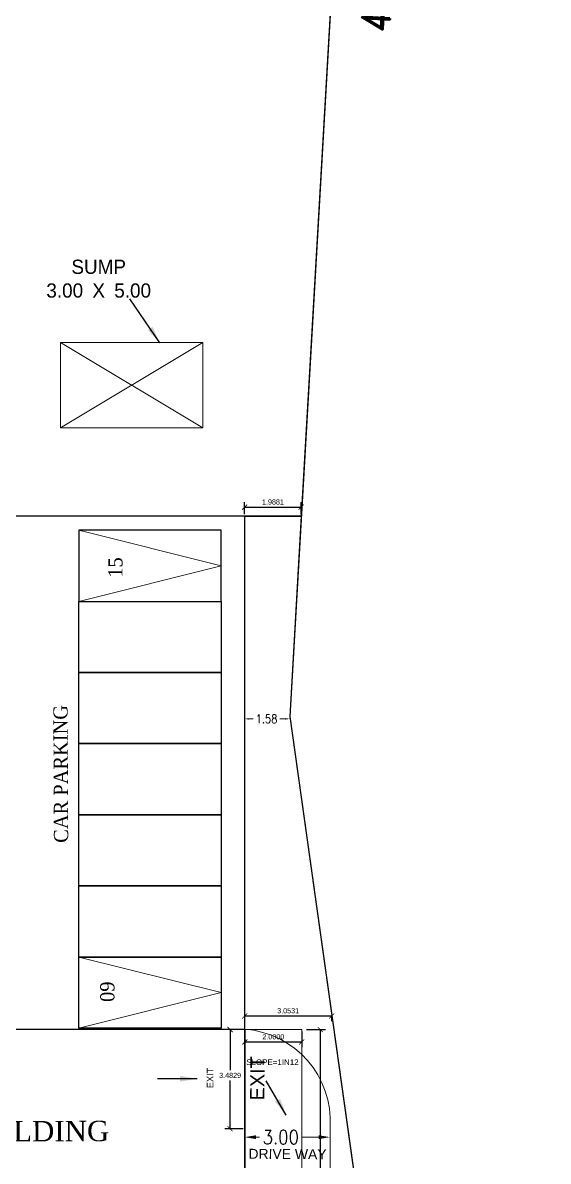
# Model space of a CAD drawing. Header units: metres. Extents: x -1561199 to -1560810, y 43748 to 43956.
# Drawn here: x -1561080.08 to -1561061.63, y 43839.96 to 43879.97 of the extents above; entities that cross this region are included whole.
import ezdxf

# ---------------------------------------------------------------- set-up
doc = ezdxf.new("R2010")
doc.units = ezdxf.units.M
doc.header["$LTSCALE"] = 750
doc.header["$MEASUREMENT"] = 0
doc.header["$PDMODE"] = 35
doc.header["$PDSIZE"] = 50
doc.layers.get('0').update_dxf_attribs({"lineweight": 5, "plot": 0})
doc.layers.get('Defpoints').update_dxf_attribs({"lineweight": 0})
for name, color, linetype in [('ANGULAR_PARKING_SLOT_1', 7, 'Continuous'), ('BLK_1_FLR_0_EXIT_WIDTH_DOOR', 2, 'Continuous'), ('BLK_1_LVL_0_REAR_SETBACK', 11, 'Continuous'), ('BLK_1_LVL_0_SIDE_SETBACK2', 102, 'Continuous'), ('PLOT_BOUNDARY', 70, 'Continuous')]:
    doc.layers.add(name, color=color, linetype=linetype)
for name, color, linetype, lineweight in [('BLK_1_DA_RAMP_1', 1, 'Continuous', 0), ('BLK_1_LVL_0_BLDG_FOOT_PRINT', 1, 'Continuous', 5), ('ED', 30, 'Continuous', 0)]:
    doc.layers.add(name, color=color, linetype=linetype, lineweight=lineweight)
doc.layers.add('DRIVE_WAY', color=254, linetype='Continuous', plot=False)
doc.styles.add('ARIAL', font='romand.shx', dxfattribs={"width": 0.85})
doc.styles.add('S', font='swiss.ttf')
doc.styles.get("Standard").update_dxf_attribs({"font": 'arial.ttf'})
doc.styles.add('style1', font='romans.shx', dxfattribs={"width": 0.95, "height": 200})
doc.styles.add('style6', font='romantic.ttf')
doc.dimstyles.new('MEATERS', dxfattribs={"dimtxt": 1, "dimasz": 0.4, "dimexe": 0.4, "dimexo": 0.4, "dimgap": 0.09, "dimtad": 0, "dimzin": 0, "dimdsep": 46, "dimtxsty": 'ARIAL', "dimcen": 0.09, "dimse1": 1, "dimse2": 1, "dimsd1": 1, "dimsd2": 1, "dimclrd": 144, "dimclre": 144, "dimclrt": 256, "dimaunit": 1, "dimadec": 3, "dimazin": 0, "dimtfac": 1, "dimtofl": 0, "dimtmove": 1, "dimatfit": 2, "dimfxl": 0, "dimtolj": 1, "dimtzin": 0, "dimlwd": -1, "dimlwe": -1, "dimarcsym": 0})
doc.dimstyles.new('Meters for dimension', dxfattribs={"dimtxt": 0.5, "dimasz": 0.4, "dimexe": 0.4, "dimexo": 0.4, "dimgap": 0.09, "dimtad": 0, "dimzin": 0, "dimdsep": 46, "dimtxsty": 'ARIAL', "dimcen": 0.09, "dimse1": 1, "dimse2": 1, "dimclrd": 144, "dimclre": 144, "dimclrt": 256, "dimaunit": 1, "dimadec": 3, "dimazin": 0, "dimtfac": 1, "dimtofl": 0, "dimtmove": 1, "dimatfit": 2, "dimfxl": 0, "dimtolj": 1, "dimtzin": 0, "dimlwd": -1, "dimlwe": -1, "dimarcsym": 0})
doc.dimstyles.new('Meters for dimension SHEET 2', dxfattribs={"dimtxt": 0.3, "dimasz": 0.15, "dimexe": 0.4, "dimexo": 0.4, "dimgap": 0.09, "dimtad": 0, "dimzin": 0, "dimdsep": 46, "dimtxsty": 'ARIAL', "dimcen": 0.09, "dimse1": 1, "dimse2": 1, "dimclrd": 144, "dimclre": 144, "dimclrt": 256, "dimaunit": 1, "dimadec": 3, "dimazin": 0, "dimtfac": 1, "dimtofl": 0, "dimtmove": 1, "dimatfit": 2, "dimfxl": 0, "dimtolj": 1, "dimtzin": 0, "dimlwd": -1, "dimlwe": -1, "dimarcsym": 0})
doc.dimstyles.new('METRIC', dxfattribs={"dimtxt": 0.45, "dimasz": 0.25, "dimexe": 0.15, "dimexo": 0.15, "dimgap": 0.15, "dimtad": 1, "dimzin": 0, "dimdsep": 46, "dimtxsty": 'S', "dimcen": 0, "dimclrd": 1, "dimclre": 1, "dimclrt": 5, "dimadec": 0, "dimazin": 2, "dimtfac": 1, "dimtix": 1, "dimtofl": 0, "dimtmove": 1, "dimatfit": 0, "dimfxl": 0, "dimtolj": 1, "dimtzin": 0, "dimarcsym": 0})
doc.dimstyles.get("Standard").update_dxf_attribs({"dimtxt": 0.18, "dimasz": 0.18, "dimexe": 0.18, "dimexo": 0.0625, "dimgap": 0.09, "dimtad": 1, "dimtih": 1, "dimtoh": 1, "dimdec": 4, "dimzin": 0, "dimdsep": 46, "dimtxsty": 'Standard', "dimblk": 'ARCHTICK', "dimcen": 0.09, "dimadec": 0, "dimazin": 0, "dimtfac": 1, "dimtdec": 4, "dimtofl": 0, "dimtmove": 0, "dimatfit": 3, "dimldrblk": 'ARCHTICK', "dimfxl": 0, "dimtolj": 1, "dimtzin": 0, "dimarcsym": 0})
doc.dimstyles.new('STANDARD$0', dxfattribs={"dimscale": 0, "dimtxt": 9, "dimasz": 2, "dimexe": 2, "dimexo": 1, "dimgap": 0.5, "dimtad": 1, "dimdec": 1, "dimzin": 0, "dimdsep": 46, "dimlunit": 4, "dimtxsty": 'Standard', "dimblk1": 'ARCHTICK', "dimblk2": 'ARCHTICK', "dimsah": 1, "dimcen": 0, "dimdle": 1.5, "dimclrd": 1, "dimclre": 1, "dimclrt": 4, "dimadec": 0, "dimazin": 0, "dimtfac": 0.3, "dimtdec": 1, "dimtix": 1, "dimtmove": 0, "dimatfit": 3, "dimldrblk": 'ARCHTICK', "dimfxl": 0, "dimfrac": 2, "dimtolj": 1, "dimtzin": 0, "dimarcsym": 0})

# ---------------------------------------------------------------- blocks, each defined once
blk = doc.blocks.new('*D201')
at = {"layer": 'Defpoints', "color": 0, "ltscale": 25}
for p in [(-1561067.864, 43904.907, -381.467), (-1561070.703, 43855.593, -22.097), (-1561069.678, 43855.535)]:
    blk.add_point(p, dxfattribs=at)
at = {"ltscale": 25, "insert": (-1561067.598, 43881.733), "char_height": 1, "attachment_point": 5, "rotation": 86.7056, "style": 'ARIAL'}
blk.add_mtext('\\A1;49.40M', dxfattribs=at)
blk = doc.blocks.new('*D202')
at = {"layer": 'Defpoints', "color": 0, "ltscale": 25}
for p in [(-1561070.703, 43855.593, -22.097), (-1561061.627, 43800.502), (-1561062.942, 43800.318, -381.372)]:
    blk.add_point(p, dxfattribs=at)
at = {"ltscale": 25, "insert": (-1561065.713, 43829.292), "char_height": 1, "attachment_point": 5, "rotation": 277.9924, "style": 'ARIAL'}
blk.add_mtext('\\A1;55.82M', dxfattribs=at)
blk = doc.blocks.new('*D257')
at = {"color": 144}
for p, q in [((-1561071.886, 43840.805), (-1561071.766, 43840.805)), ((-1561069.686, 43840.805), (-1561070.271, 43840.805))]:
    blk.add_line(p, q, dxfattribs=at)
for points in [[(-1561071.886, 43840.872), (-1561071.886, 43840.738), (-1561072.286, 43840.805)], [(-1561069.686, 43840.872), (-1561069.686, 43840.738), (-1561069.286, 43840.805)]]:
    blk.add_solid(points, dxfattribs=at)
at = {"layer": 'Defpoints', "color": 0}
for p in [(-1561069.286, 43840.805), (-1561072.286, 43840.638, -381.467), (-1561069.286, 43840.638, -381.467)]:
    blk.add_point(p, dxfattribs=at)
at = {"insert": (-1561071.018, 43840.805), "char_height": 0.5, "attachment_point": 5, "style": 'ARIAL'}
blk.add_mtext('\\A1;3.00', dxfattribs=at)
blk = doc.blocks.new('*D262')
at = {"color": 144}
for p, q in [((-1561072.136, 43855.506), (-1561071.986, 43855.506)), ((-1561070.853, 43855.506), (-1561071.053, 43855.506))]:
    blk.add_line(p, q, dxfattribs=at)
for points in [[(-1561072.136, 43855.531), (-1561072.136, 43855.481), (-1561072.286, 43855.506)], [(-1561070.853, 43855.531), (-1561070.853, 43855.481), (-1561070.703, 43855.506)]]:
    blk.add_solid(points, dxfattribs=at)
at = {"layer": 'Defpoints', "color": 0}
for p in [(-1561072.286, 43855.593), (-1561072.286, 43855.506), (-1561070.703, 43855.593, -381.467)]:
    blk.add_point(p, dxfattribs=at)
at = {"insert": (-1561071.519, 43855.506), "char_height": 0.3, "attachment_point": 5, "style": 'ARIAL'}
blk.add_mtext('\\A1;1.58', dxfattribs=at)
blk = doc.blocks.new('_ArchTick')
at = {"color": 0, "linetype": 'ByBlock', "const_width": 0.15}
blk.add_lwpolyline([(-0.5, -0.5), (0.5, 0.5)], dxfattribs=at)
blk = doc.blocks.new('*D293')
at = {"layer": 'Defpoints', "color": 0}
for p in [(-1561072.286, 43845.179, -22.097), (-1561069.233, 43845.121, -22.097), (-1561069.233, 43845.065)]:
    blk.add_point(p, dxfattribs=at)
at = {"layer": 'ED', "color": 0, "lineweight": -2}
for p, q in [((-1561072.286, 43845.117), (-1561072.286, 43844.885)), ((-1561072.286, 43845.065), (-1561069.233, 43845.065)), ((-1561069.233, 43845.059), (-1561069.233, 43844.885))]:
    blk.add_line(p, q, dxfattribs=at)
at = {"layer": 'ED', "color": 0, "lineweight": -2, "xscale": 0.18, "yscale": 0.18, "zscale": 0.18, "rotation": 180}
blk.add_blockref('_ArchTick', (-1561072.286, 43845.065), dxfattribs=at)
at = {"layer": 'ED', "color": 0, "lineweight": -2, "xscale": 0.18, "yscale": 0.18, "zscale": 0.18}
blk.add_blockref('_ArchTick', (-1561069.233, 43845.065), dxfattribs=at)
at = {"layer": 'ED', "color": 0, "insert": (-1561070.759, 43845.247), "char_height": 0.18, "attachment_point": 5}
blk.add_mtext('\\A1;3.0531', dxfattribs=at)
blk = doc.blocks.new('*D295')
at = {"layer": 'Defpoints', "color": 0}
for p in [(-1561070.298, 43862.946), (-1561072.286, 43862.632, -22.097), (-1561070.298, 43862.632, -22.097)]:
    blk.add_point(p, dxfattribs=at)
at = {"layer": 'ED', "color": 0, "lineweight": -2}
for p, q in [((-1561072.286, 43862.695), (-1561072.286, 43863.126)), ((-1561072.286, 43862.946), (-1561070.298, 43862.946)), ((-1561070.298, 43862.695), (-1561070.298, 43863.126))]:
    blk.add_line(p, q, dxfattribs=at)
at = {"layer": 'ED', "color": 0, "lineweight": -2, "xscale": 0.18, "yscale": 0.18, "zscale": 0.18, "rotation": 180}
blk.add_blockref('_ArchTick', (-1561072.286, 43862.946), dxfattribs=at)
at = {"layer": 'ED', "color": 0, "lineweight": -2, "xscale": 0.18, "yscale": 0.18, "zscale": 0.18}
blk.add_blockref('_ArchTick', (-1561070.298, 43862.946), dxfattribs=at)
at = {"layer": 'ED', "color": 0, "insert": (-1561071.292, 43863.128), "char_height": 0.18, "attachment_point": 5}
blk.add_mtext('\\A1;1.9881', dxfattribs=at)
blk = doc.blocks.new('*D301')
at = {"layer": 'BLK_1_FLR_0_EXIT_WIDTH_DOOR', "color": 0, "lineweight": -2}
for p, q in [((-1561072.344, 43844.585), (-1561072.977, 43844.585)), ((-1561072.797, 43844.585), (-1561072.797, 43843.157)), ((-1561072.797, 43841.102), (-1561072.797, 43842.793)), ((-1561072.344, 43841.102), (-1561072.977, 43841.102))]:
    blk.add_line(p, q, dxfattribs=at)
at = {"layer": 'Defpoints', "color": 0}
for p in [(-1561072.797, 43844.585), (-1561072.281, 43844.585, -1118.766), (-1561072.281, 43841.102, -381.467)]:
    blk.add_point(p, dxfattribs=at)
at = {"layer": 'BLK_1_FLR_0_EXIT_WIDTH_DOOR', "color": 0, "lineweight": -2, "xscale": 0.18, "yscale": 0.18, "zscale": 0.18}
for p, rotation in [((-1561072.797, 43844.585), 90), ((-1561072.797, 43841.102), 270)]:
    blk.add_blockref('_ArchTick', p, dxfattribs=dict(at, rotation=rotation))
at = {"layer": 'BLK_1_FLR_0_EXIT_WIDTH_DOOR', "color": 0, "insert": (-1561072.797, 43842.975), "char_height": 0.18, "attachment_point": 5}
blk.add_mtext('\\A1;3.4829', dxfattribs=at)
blk = doc.blocks.new('*D302')
at = {"layer": 'BLK_1_DA_RAMP_1', "color": 0, "lineweight": -2}
for p, q in [((-1561070.118, 43844.585), (-1561069.453, 43844.585)), ((-1561069.633, 43844.585), (-1561069.633, 43838.713)), ((-1561069.633, 43832.477), (-1561069.633, 43838.349)), ((-1561070.218, 43832.477), (-1561069.453, 43832.477))]:
    blk.add_line(p, q, dxfattribs=at)
at = {"layer": 'Defpoints', "color": 0}
for p in [(-1561070.181, 43844.585), (-1561070.281, 43832.477), (-1561069.633, 43832.477)]:
    blk.add_point(p, dxfattribs=at)
at = {"layer": 'BLK_1_DA_RAMP_1', "color": 0, "lineweight": -2, "xscale": 0.18, "yscale": 0.18, "zscale": 0.18}
for p, rotation in [((-1561069.633, 43844.585), 90), ((-1561069.633, 43832.477), 270)]:
    blk.add_blockref('_ArchTick', p, dxfattribs=dict(at, rotation=rotation))
at = {"layer": 'BLK_1_DA_RAMP_1', "color": 0, "insert": (-1561069.633, 43838.531), "char_height": 0.18, "attachment_point": 5}
blk.add_mtext('\\A1;12.1086', dxfattribs=at)
blk = doc.blocks.new('*D303')
at = {"layer": 'BLK_1_DA_RAMP_1', "color": 0, "lineweight": -2}
for p, q in [((-1561072.281, 43844.523), (-1561072.281, 43843.97)), ((-1561070.281, 43844.523), (-1561070.281, 43843.97)), ((-1561072.281, 43844.15), (-1561070.281, 43844.15))]:
    blk.add_line(p, q, dxfattribs=at)
at = {"layer": 'Defpoints', "color": 0}
for p in [(-1561072.281, 43844.585), (-1561070.281, 43844.585), (-1561070.281, 43844.15)]:
    blk.add_point(p, dxfattribs=at)
at = {"layer": 'BLK_1_DA_RAMP_1', "color": 0, "lineweight": -2, "xscale": 0.18, "yscale": 0.18, "zscale": 0.18}
for p, rotation in [((-1561072.281, 43844.15), 179.9999994130306), ((-1561070.281, 43844.15), 359.9999994130307)]:
    blk.add_blockref('_ArchTick', p, dxfattribs=dict(at, rotation=rotation))
at = {"layer": 'BLK_1_DA_RAMP_1', "color": 0, "insert": (-1561071.281, 43844.332), "char_height": 0.18, "attachment_point": 5}
blk.add_mtext('\\A1;2.0000', dxfattribs=at)

msp = doc.modelspace()

# ---------------------------------------------------------------- linework, layer by layer
at = {"color": 0}
for p, q in [((-1561072.28577, 43862.63214, -1123.02033), (-1561072.28577, 43844.60206, -488.02301)), ((-1561072.28577, 43841.10206, -381.46736), (-1561072.28577, 43844.60206, -488.02301)), ((-1561072.28577, 43841.10206, -381.46736), (-1561072.28577, 43832.47645, -381.46736)), ((-1561069.28577, 43841.15448, -381.46736), (-1561069.28577, 43804.34518, -381.46736))]:
    msp.add_line(p, q, dxfattribs=at)
for p, q in [((-1561073.11204, 43860.88594, 359.37026), (-1561078.11204, 43862.13594, 359.37026)), ((-1561078.11204, 43859.63594, 359.37026), (-1561073.11204, 43860.88594, 359.37026)), ((-1561073.11204, 43845.88594, 359.37026), (-1561078.11204, 43847.13594, 359.37026)), ((-1561078.11204, 43844.63594, 359.37026), (-1561073.11204, 43845.88594, 359.37026))]:
    msp.add_line(p, q)
for points in [[(-1561078.75246, 43868.73838), (-1561073.75246, 43868.73838), (-1561073.75246, 43865.73838), (-1561078.75246, 43865.73838), (-1561078.75246, 43868.73838)], [(-1561078.75246, 43865.73838), (-1561073.75246, 43868.73838)], [(-1561078.75246, 43868.73838), (-1561073.75246, 43865.73838)]]:
    msp.add_lwpolyline(points, dxfattribs=at)
at = {"color": 0, "elevation": -381.46736}
msp.add_lwpolyline([(-1561069.28577, 43804.34518), (-1561062.94185, 43800.31757), (-1561070.70287, 43855.59349)], dxfattribs=at)
at = {"color": 0}
msp.add_arc((-1561072.53245, 43841.35835, -381.46736), 3.25307, 356.406774, 85.651107, dxfattribs=at)
at = {"layer": 'ANGULAR_PARKING_SLOT_1', "color": 6, "linetype": 'Continuous', "elevation": 359.37026}
for points in [[(-1561073.11204, 43859.63594), (-1561073.11204, 43862.13594), (-1561078.11204, 43862.13594), (-1561078.11204, 43859.63594), (-1561073.11204, 43859.63594)], [(-1561078.11204, 43857.13594), (-1561078.11204, 43859.63594), (-1561073.11204, 43859.63594), (-1561073.11204, 43857.13594), (-1561078.11204, 43857.13594)], [(-1561078.11204, 43854.63594), (-1561078.11204, 43857.13594), (-1561073.11204, 43857.13594), (-1561073.11204, 43854.63594), (-1561078.11204, 43854.63594)], [(-1561078.11204, 43852.13594), (-1561078.11204, 43854.63594), (-1561073.11204, 43854.63594), (-1561073.11204, 43852.13594), (-1561078.11204, 43852.13594)], [(-1561078.11204, 43849.63594), (-1561078.11204, 43852.13594), (-1561073.11204, 43852.13594), (-1561073.11204, 43849.63594), (-1561078.11204, 43849.63594)], [(-1561078.11204, 43847.13594), (-1561078.11204, 43849.63594), (-1561073.11204, 43849.63594), (-1561073.11204, 43847.13594), (-1561078.11204, 43847.13594)], [(-1561078.11204, 43844.63594), (-1561078.11204, 43847.13594), (-1561073.11204, 43847.13594), (-1561073.11204, 43844.63594), (-1561078.11204, 43844.63594)]]:
    msp.add_lwpolyline(points, dxfattribs=at)
at = {"layer": 'BLK_1_DA_RAMP_1', "elevation": -1162.96052}
msp.add_lwpolyline([(-1561070.28077, 43832.47655), (-1561070.28077, 43844.58511), (-1561072.28077, 43844.58511), (-1561072.28077, 43832.47655)], close=True, dxfattribs=at)
at = {"layer": 'BLK_1_LVL_0_BLDG_FOOT_PRINT', "color": 1, "ltscale": 400, "elevation": -22.0971}
msp.add_lwpolyline([(-1561084.95946, 43865.42674), (-1561084.95946, 43862.63214), (-1561072.28577, 43862.63214), (-1561072.28577, 43832.47645), (-1561095.75592, 43832.47645), (-1561095.75577, 43862.63214), (-1561089.7856, 43862.63214), (-1561089.7856, 43865.42674)], close=True, dxfattribs=at)
at = {"layer": 'BLK_1_LVL_0_REAR_SETBACK', "elevation": -381.46736}
msp.add_lwpolyline([(-1561070.29771, 43862.63214), (-1561084.95932, 43862.63214), (-1561084.95932, 43865.42674), (-1561089.78545, 43865.42674), (-1561089.78545, 43862.63214), (-1561095.75562, 43862.6322), (-1561098.48365, 43862.6322), (-1561098.06831, 43882.22806), (-1561101.92844, 43906.72581), (-1561073.06619, 43914.14275), (-1561067.86427, 43904.90695), (-1561070.29771, 43862.63214)], close=True, dxfattribs=at)
at = {"layer": 'BLK_1_LVL_0_SIDE_SETBACK2', "elevation": -381.46736}
msp.add_lwpolyline([(-1561072.28577, 43862.63213), (-1561070.29771, 43862.63214), (-1561070.70287, 43855.59349), (-1561067.45714, 43832.47655), (-1561072.28568, 43832.47655)], close=True, dxfattribs=at)
at = {"layer": 'DRIVE_WAY', "color": 255}
msp.add_line((-1561095.75562, 43844.60206, -759.39606), (-1561072.28069, 43844.60206, -759.39606), dxfattribs=at)
at = {"layer": 'DRIVE_WAY', "color": 255, "elevation": -759.39606}
msp.add_lwpolyline([(-1561072.28069, 43838.60206), (-1561095.75562, 43838.60206), (-1561095.75562, 43844.60206), (-1561072.28069, 43844.60206)], close=True, dxfattribs=at)
at = {"layer": 'PLOT_BOUNDARY', "color": 70, "elevation": -381.46736}
msp.add_lwpolyline([(-1561073.06619, 43914.14275), (-1561067.86427, 43904.90695), (-1561070.70287, 43855.59349), (-1561062.94185, 43800.31757), (-1561097.3864, 43822.18566), (-1561099.07698, 43834.63875), (-1561098.06831, 43882.22806), (-1561101.92844, 43906.72581)], close=True, dxfattribs=at)

# ---------------------------------------------------------------- texts
at = {"color": 0, "style": 'style6'}
msp.add_text('COMMERICAL BUILDING', height=0.7186972, rotation=0.186601, dxfattribs=at).set_placement((-1561089.91347, 43840.62262))
at = {"color": 0, "insert": (-1561077.41166, 43870.30366, -381.46736), "char_height": 0.5, "attachment_point": 8, "style": 'style1'}
msp.add_mtext('\\A1;{\\fArial Baltic|b0|i0|c186|p34;SUMP\\P3.00} {\\fArial Baltic|b0|i0|c186|p34;X} {\\fArial Baltic|b0|i0|c186|p34;5.00}', dxfattribs=at)
at = {"char_height": 0.5, "attachment_point": 8, "style": 'style1'}
for s, insert, rotation in [('{\\fBookman Old Style|b0|i0|c0|p18;15}', (-1561076.56874, 43860.8264, 359.37026), 90), ('{\\fBookman Old Style|b0|i0|c0|p18;CAR PARKING}', (-1561078.48622, 43853.57376, 359.37026), 90.256573), ('{\\fBookman Old Style|b0|i0|c0|p18;09}', (-1561076.85161, 43845.91678, 359.37026), 90)]:
    msp.add_mtext(s, dxfattribs=dict(at, insert=insert, rotation=rotation))
at = {"color": 0, "ltscale": 1.5, "width": 11.7715528, "attachment_point": 2}
for s, insert, char_height, rotation in [('EXIT', (-1561072.09014, 43842.87452), 0.5, 89.636396), ('DRIVE WAY', (-1561070.77994, 43840.38806), 0.35, 359.636396)]:
    msp.add_mtext(s, dxfattribs=dict(at, insert=insert, char_height=char_height, rotation=rotation))
at = {"insert": (-1561073.6153, 43842.52886, 359.37026), "char_height": 0.23, "width": 1.6153676, "attachment_point": 1, "rotation": 90}
msp.add_mtext('EXIT', dxfattribs=at)
at = {"layer": 'BLK_1_DA_RAMP_1', "char_height": 0.2, "width": 2.4, "attachment_point": 2}
for insert in [(-1561071.31073, 43843.5391, -1162.96052), (-1561071.3104, 43843.53899, -22.0971)]:
    msp.add_mtext('SLOPE=1IN12', dxfattribs=dict(at, insert=insert))

# ---------------------------------------------------------------- dimensions: what is measured, and where the dimension line sits
at = {"color": 0, "ltscale": 25}
for base, p1, p2, angle, picture, middle in [((-1561069.67837, 43855.53452), (-1561067.86427, 43904.90695, -381.46736), (-1561070.70287, 43855.59349, -22.0971), 266.705552, '*D201', (-1561067.59818, 43881.73347)), ((-1561061.62705, 43800.50217), (-1561070.70287, 43855.59349, -22.0971), (-1561062.94185, 43800.31757, -381.37182), 277.992369, '*D202', (-1561065.71312, 43829.29177))]:
    dim = msp.add_linear_dim(base=base, p1=p1, p2=p2, angle=angle, dimstyle='MEATERS', override={"dimpost": 'M'}, dxfattribs=at)
    dim.commit()
    dim.dimension.update_dxf_attribs({"geometry": picture, "text_midpoint": middle, "dimtype": 161})
at = {"color": 0}
for base, p1, p2, dimstyle, picture, middle in [((-1561072.28577, 43855.50598), (-1561070.70287, 43855.59349, -381.46736), (-1561072.28577, 43855.59349), 'Meters for dimension SHEET 2', '*D262', (-1561071.51931, 43855.50598)), ((-1561069.28577, 43840.80493), (-1561072.28577, 43840.63803, -381.46736), (-1561069.28577, 43840.63803, -381.46736), 'Meters for dimension', '*D257', (-1561071.01833, 43840.80493))]:
    dim = msp.add_linear_dim(base=base, p1=p1, p2=p2, dimstyle=dimstyle, dxfattribs=at)
    dim.commit()
    dim.dimension.update_dxf_attribs({"geometry": picture, "text_midpoint": middle, "dimtype": 160})
at = {"layer": 'BLK_1_DA_RAMP_1', "color": 2}
dim = msp.add_linear_dim(base=(-1561070.28077, 43844.15032, -1162.96052), p1=(-1561072.28077, 43844.58511, -1162.96052), p2=(-1561070.28077, 43844.58511, -1162.96052), angle=179.999999, dimstyle='Standard', override={"dimscale": 1}, dxfattribs=at)
dim.commit()
dim.dimension.update_dxf_attribs({"geometry": '*D303', "text_midpoint": (-1561071.28077, 43844.33223, -1162.96052)})
at = {"layer": 'BLK_1_DA_RAMP_1', "color": 1}
dim = msp.add_linear_dim(base=(-1561069.63296, 43832.47655, -1162.96052), p1=(-1561070.18077, 43844.58511, -1162.96052), p2=(-1561070.28077, 43832.47655, -1162.96052), angle=269.999999, dimstyle='Standard', override={"dimscale": 1}, dxfattribs=at)
dim.commit()
dim.dimension.update_dxf_attribs({"geometry": '*D302', "text_midpoint": (-1561069.63296, 43838.53083, -1162.96052)})
at = {"layer": 'BLK_1_FLR_0_EXIT_WIDTH_DOOR', "color": 2}
dim = msp.add_linear_dim(base=(-1561072.796717, 43844.585117, -781.49316), p1=(-1561072.28101, 43841.102169, -1162.960521), p2=(-1561072.28101, 43844.585117, -1900.259483), angle=90, dimstyle='STANDARD$0', override={"dimscale": 1, "dimtxt": 0.18, "dimasz": 0.18, "dimexe": 0.18, "dimexo": 0.0625, "dimgap": 0.09, "dimtad": 0, "dimtih": 1, "dimtoh": 1, "dimdec": 4, "dimlunit": 2, "dimcen": 0.09, "dimdle": 0, "dimclrd": 0, "dimclre": 0, "dimclrt": 0, "dimtdec": 4, "dimtix": 0, "dimtofl": 0, "dimfrac": 0}, dxfattribs=at)
dim.commit()
dim.dimension.update_dxf_attribs({"geometry": '*D301', "text_midpoint": (-1561072.796717, 43842.975206, -781.49316), "dimtype": 160})
at = {"layer": 'ED'}
for base, p1, p2, picture, middle in [((-1561070.29771, 43862.94592, -359.37026), (-1561072.28577, 43862.6322, -381.46736), (-1561070.29771, 43862.63214, -381.46736), '*D295', (-1561071.29174, 43863.12783, -359.37026)), ((-1561069.23255, 43845.06461, -359.37026), (-1561072.28569, 43845.17929, -381.46736), (-1561069.23255, 43845.1215, -381.46736), '*D293', (-1561070.75912, 43845.24658, -359.37026))]:
    dim = msp.add_linear_dim(base=base, p1=p1, p2=p2, dimstyle='STANDARD$0', override={"dimscale": 1, "dimtxt": 0.18, "dimasz": 0.18, "dimexe": 0.18, "dimexo": 0.0625, "dimgap": 0.09, "dimtih": 1, "dimtoh": 1, "dimdec": 4, "dimlunit": 2, "dimblk": 'ArchTick', "dimsah": 0, "dimcen": 0.09, "dimdle": 0, "dimclrd": 0, "dimclre": 0, "dimclrt": 0, "dimtfac": 1, "dimtdec": 4, "dimtix": 0, "dimtofl": 0, "dimtmove": 1, "dimfxl": 5, "dimfrac": 0}, dxfattribs=at)
    dim.commit()
    dim.dimension.update_dxf_attribs({"geometry": picture, "text_midpoint": middle})

# ---------------------------------------------------------------- leaders
at = {"color": 0}
for points, override in [([(-1561075.26031, 43868.72732), (-1561076.31857, 43870.26244)], {"dimasz": 0.6, "dimtad": 0}), ([(-1561070.82595, 43841.57737), (-1561071.52555, 43842.78731)], {"dimasz": 0.6, "dimgap": 0.15, "dimtad": 0})]:
    msp.add_leader(points, dimstyle='METRIC', override=override, dxfattribs=at)
msp.add_leader([(-1561073.95136, 43842.85821, 359.37026), (-1561075.349, 43842.85821, 359.37026)], dimstyle='METRIC', override={"dimasz": 0.6, "dimgap": 0.15, "dimtad": 0})

doc.saveas('drawing.dxf')
